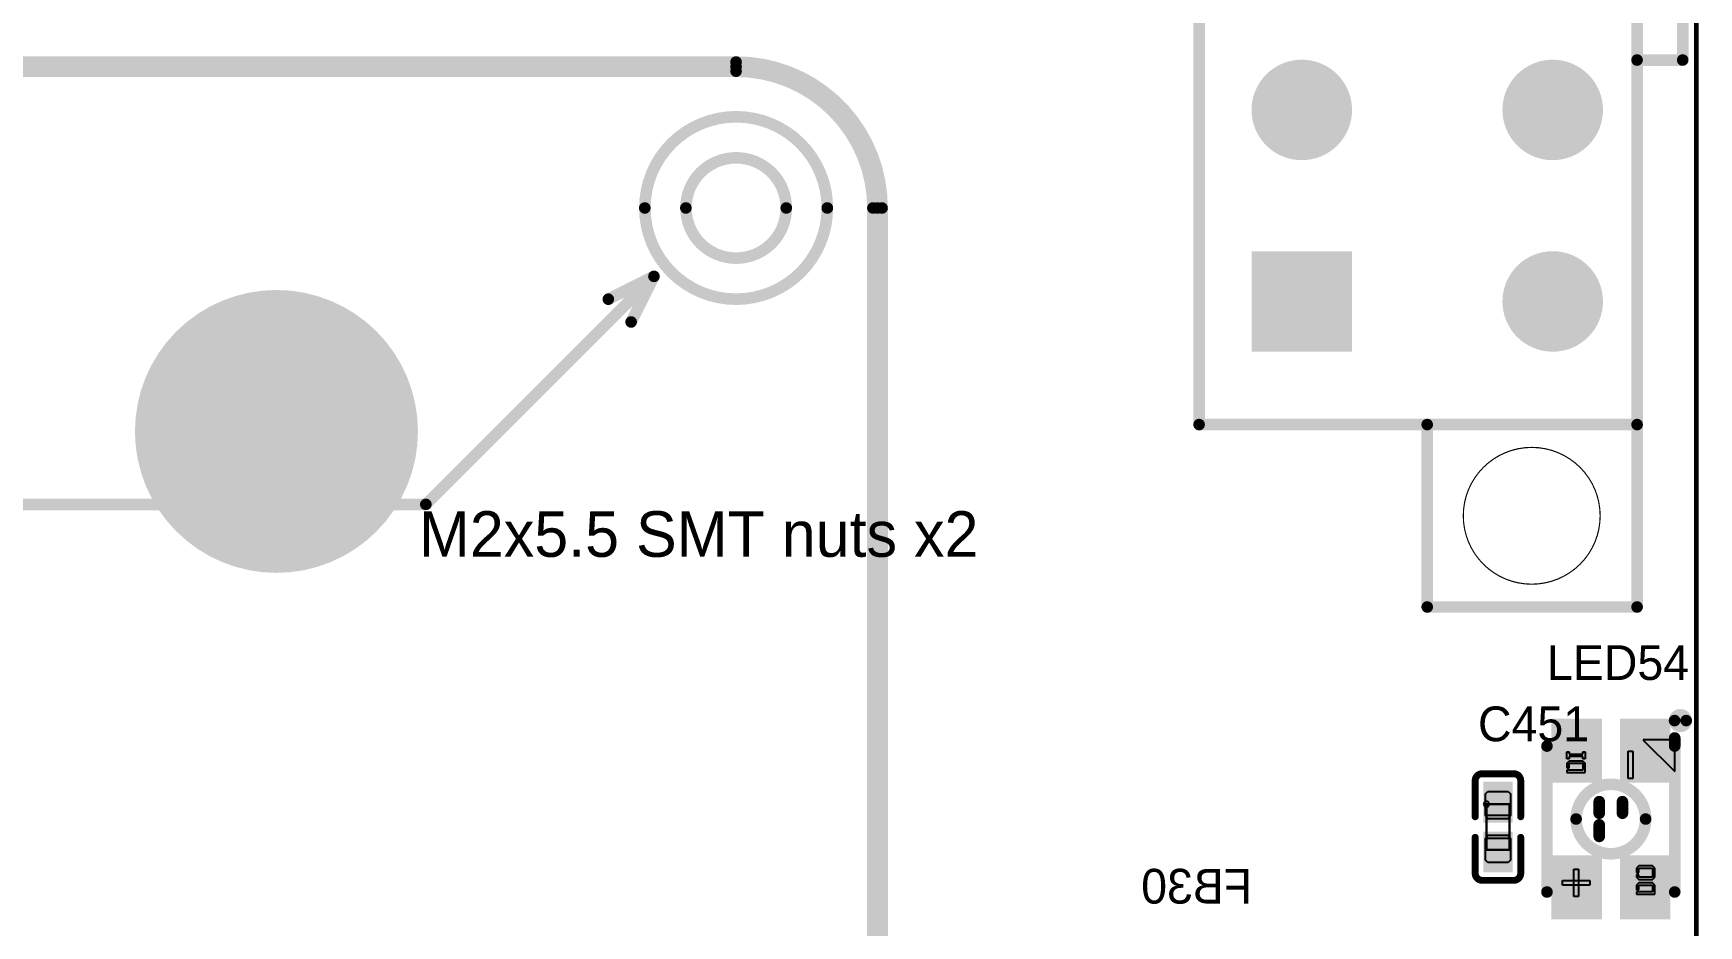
# Model space of a CAD drawing. Header units: millimetres. Extents: x 892 to 1144, y 1011 to 1123.
# Drawn here: x 1087.47 to 1123.97, y 1079.96 to 1099.53 of the extents above; entities that cross this region are included whole.
import ezdxf

# ---------------------------------------------------------------- set-up
doc = ezdxf.new("R2010")
doc.units = ezdxf.units.MM
for name, color, linetype in [('BottomLayer', 5, 'Continuous'), ('BottomOverlay', 54, 'Continuous'), ('BottomSolder', 6, 'Continuous'), ('KeepOutLayer', 6, 'Continuous'), ('Mechanical10', 56, 'Continuous'), ('Mechanical12', 56, 'Continuous'), ('Mechanical15', 56, 'Continuous'), ('Mechanical16', 56, 'Continuous'), ('Mechanical17', 56, 'Continuous'), ('Mechanical6', 56, 'Continuous'), ('MultiLayer', 9, 'Continuous'), ('TopLayer', 1, 'Continuous'), ('TopOverlay', 2, 'Continuous'), ('TopPaste', 8, 'Continuous'), ('TopSolder', 216, 'Continuous')]:
    doc.layers.add(name, color=color, linetype=linetype)

msp = doc.modelspace()

# ---------------------------------------------------------------- linework, layer by layer
at = {"layer": 'BottomLayer'}
for points, const_width in [([(1114.775, 1097.85, 1), (1115.775, 1097.85, 1)], 1), ([(1120.275, 1097.85, 1), (1121.275, 1097.85, 1)], 1), ([(1120.275, 1093.65, 1), (1121.275, 1093.65, 1)], 1), ([(1091.3, 1090.8, 1), (1094.3, 1090.8, 1)], 3)]:
    msp.add_lwpolyline(points, format="xyb", close=True, dxfattribs=dict(at, const_width=const_width))
msp.add_solid([(1114.275, 1094.65), (1114.275, 1092.65), (1116.275, 1094.65), (1116.275, 1092.65)], dxfattribs=at)
at = {"layer": 'BottomSolder'}
for points, const_width in [([(1114.724, 1097.85, 1), (1115.826, 1097.85, 1)], 1.102), ([(1120.224, 1097.85, 1), (1121.326, 1097.85, 1)], 1.102), ([(1120.224, 1093.65, 1), (1121.326, 1093.65, 1)], 1.102), ([(1091.249, 1090.8, 1), (1094.351, 1090.8, 1)], 3.102)]:
    msp.add_lwpolyline(points, format="xyb", close=True, dxfattribs=dict(at, const_width=const_width))
msp.add_solid([(1114.173, 1094.752), (1114.173, 1092.548), (1116.377, 1094.752), (1116.377, 1092.548)], dxfattribs=at)
at = {"layer": 'KeepOutLayer', "const_width": 0.1}
msp.add_lwpolyline([(1123.925, 1023.525), (1123.925, 1122.275)], dxfattribs=at)
at = {"layer": 'KeepOutLayer'}
for points, const_width in [([(1103.975, 1095.7, 1), (1101.775, 1095.7, 1)], 0.254), ([(1101.711, 1095.7, 1), (1101.838, 1095.7, 1)], 0.127), ([(1103.911, 1095.7, 1), (1104.038, 1095.7, 1)], 0.127), ([(1121.815, 1088.95, 1), (1118.815, 1088.95, 1)], 0.0254), ([(1118.809, 1088.95, 1), (1118.821, 1088.95, 1)], 0.0127), ([(1121.809, 1088.95, 1), (1121.821, 1088.95, 1)], 0.0127)]:
    msp.add_lwpolyline(points, format="xyb", close=True, dxfattribs=dict(at, const_width=const_width))
at = {"layer": 'Mechanical10', "const_width": 0.254}
for points in [[(1039.275, 1098.7), (1102.875, 1098.7)], [(1105.875, 1038.7), (1105.875, 1095.7)]]:
    msp.add_lwpolyline(points, dxfattribs=at)
at = {"layer": 'Mechanical10'}
for points, const_width in [([(1102.811, 1098.7, 1), (1102.938, 1098.7, 1)], 0.127), ([(1102.811, 1098.7, 1), (1102.938, 1098.7, 1)], 0.127), ([(1104.875, 1095.7, 1), (1100.875, 1095.7, 1)], 0.254), ([(1100.811, 1095.7, 1), (1100.938, 1095.7, 1)], 0.127), ([(1104.811, 1095.7, 1), (1104.938, 1095.7, 1)], 0.127), ([(1105.811, 1095.7, 1), (1105.938, 1095.7, 1)], 0.127), ([(1105.811, 1095.7, 1), (1105.938, 1095.7, 1)], 0.127)]:
    msp.add_lwpolyline(points, format="xyb", close=True, dxfattribs=dict(at, const_width=const_width))
at = {"layer": 'Mechanical10', "const_width": 0.254}
msp.add_lwpolyline([(1102.875, 1098.7, -0.414213), (1105.875, 1095.7)], format="xyb", dxfattribs=at)
at = {"layer": 'Mechanical12', "const_width": 0.254}
for points in [[(1039.275, 1098.9), (1102.875, 1098.9)], [(1106.075, 1059.75), (1106.075, 1095.7)]]:
    msp.add_lwpolyline(points, dxfattribs=at)
at = {"layer": 'Mechanical12', "const_width": 0.127}
for points in [[(1102.811, 1098.9, 1), (1102.938, 1098.9, 1)], [(1102.811, 1098.9, 1), (1102.938, 1098.9, 1)], [(1106.011, 1095.7, 1), (1106.138, 1095.7, 1)], [(1106.011, 1095.7, 1), (1106.138, 1095.7, 1)]]:
    msp.add_lwpolyline(points, format="xyb", close=True, dxfattribs=at)
at = {"layer": 'Mechanical12', "const_width": 0.254}
msp.add_lwpolyline([(1102.875, 1098.9, -0.414214), (1106.075, 1095.7)], format="xyb", dxfattribs=at)
at = {"layer": 'Mechanical15'}
for p, q in [((1119.279, 1082.671), (1119.26, 1082.625)), ((1119.26, 1082.625), (1119.279, 1082.579)), ((1119.325, 1082.69), (1119.279, 1082.671)), ((1119.279, 1082.579), (1119.325, 1082.56)), ((1119.371, 1082.671), (1119.325, 1082.69)), ((1119.325, 1082.69), (1119.325, 1082.69)), ((1119.325, 1082.375), (1119.325, 1082.625)), ((1119.325, 1082.625), (1119.825, 1082.625)), ((1119.325, 1082.56), (1119.371, 1082.579)), ((1119.325, 1082.56), (1119.325, 1082.56)), ((1119.825, 1082.375), (1119.325, 1082.375)), ((1119.39, 1082.625), (1119.371, 1082.671)), ((1119.371, 1082.579), (1119.39, 1082.625)), ((1119.825, 1082.625), (1119.825, 1082.375)), ((1119.325, 1081.875), (1119.325, 1081.625)), ((1119.825, 1081.875), (1119.325, 1081.875)), ((1119.825, 1081.625), (1119.825, 1081.875)), ((1119.325, 1081.625), (1119.825, 1081.625))]:
    msp.add_line(p, q, dxfattribs=at)
at = {"layer": 'Mechanical15', "const_width": 0.0508}
for points in [[(1119.325, 1081.625), (1119.325, 1082.625)], [(1119.325, 1082.625), (1119.825, 1082.625)], [(1119.825, 1081.625), (1119.825, 1082.625)], [(1119.325, 1081.625), (1119.825, 1081.625)]]:
    msp.add_lwpolyline(points, dxfattribs=at)
at = {"layer": 'Mechanical15', "const_width": 0.0254}
for points in [[(1119.312, 1082.625, 1), (1119.338, 1082.625, 1)], [(1119.312, 1082.625, 1), (1119.338, 1082.625, 1)], [(1119.812, 1082.625, 1), (1119.838, 1082.625, 1)], [(1119.812, 1082.625, 1), (1119.838, 1082.625, 1)], [(1119.312, 1081.625, 1), (1119.338, 1081.625, 1)], [(1119.312, 1081.625, 1), (1119.338, 1081.625, 1)], [(1119.812, 1081.625, 1), (1119.838, 1081.625, 1)], [(1119.812, 1081.625, 1), (1119.838, 1081.625, 1)]]:
    msp.add_lwpolyline(points, format="xyb", close=True, dxfattribs=at)
at = {"layer": 'Mechanical16', "const_width": 0.254}
for points in [[(1096.075, 1089.2), (1101.075, 1094.2)], [(1100.075, 1093.7), (1101.075, 1094.2)], [(1100.575, 1093.2), (1101.075, 1094.2)], [(1084.075, 1089.2), (1096.075, 1089.2)]]:
    msp.add_lwpolyline(points, dxfattribs=at)
at = {"layer": 'Mechanical16', "const_width": 0.127}
for points in [[(1101.011, 1094.2, 1), (1101.138, 1094.2, 1)], [(1101.011, 1094.2, 1), (1101.138, 1094.2, 1)], [(1101.011, 1094.2, 1), (1101.138, 1094.2, 1)], [(1100.011, 1093.7, 1), (1100.138, 1093.7, 1)], [(1100.511, 1093.2, 1), (1100.638, 1093.2, 1)], [(1096.011, 1089.2, 1), (1096.138, 1089.2, 1)], [(1096.011, 1089.2, 1), (1096.138, 1089.2, 1)]]:
    msp.add_lwpolyline(points, format="xyb", close=True, dxfattribs=at)
at = {"layer": 'Mechanical6'}
for p, q in [((1123.45, 1084.04), (1122.76, 1084.04)), ((1122.76, 1084.04), (1122.76, 1084.03)), ((1122.76, 1084.03), (1123.45, 1083.34)), ((1123.45, 1083.34), (1123.45, 1084.04)), ((1121.088, 1083.622), (1121.088, 1083.772)), ((1121.088, 1083.772), (1121.138, 1083.772)), ((1121.138, 1083.622), (1121.088, 1083.622)), ((1121.138, 1083.572), (1121.088, 1083.522)), ((1121.088, 1083.522), (1121.088, 1083.422)), ((1121.138, 1083.772), (1121.138, 1083.722)), ((1121.138, 1083.722), (1121.438, 1083.722)), ((1121.438, 1083.672), (1121.138, 1083.672)), ((1121.138, 1083.672), (1121.138, 1083.622)), ((1121.438, 1083.572), (1121.138, 1083.572)), ((1121.138, 1083.422), (1121.138, 1083.522)), ((1121.138, 1083.522), (1121.438, 1083.522)), ((1121.438, 1083.722), (1121.438, 1083.772)), ((1121.438, 1083.772), (1121.488, 1083.772)), ((1121.438, 1083.622), (1121.438, 1083.672)), ((1121.488, 1083.622), (1121.438, 1083.622)), ((1121.488, 1083.522), (1121.438, 1083.572)), ((1121.438, 1083.522), (1121.438, 1083.372)), ((1121.488, 1083.772), (1121.488, 1083.622)), ((1121.488, 1083.322), (1121.488, 1083.522)), ((1122.431, 1083.189), (1122.431, 1083.789)), ((1122.431, 1083.789), (1122.531, 1083.789)), ((1122.531, 1083.789), (1122.531, 1083.189)), ((1121.088, 1083.422), (1121.138, 1083.422)), ((1121.088, 1083.372), (1121.088, 1083.322)), ((1121.438, 1083.372), (1121.088, 1083.372)), ((1121.088, 1083.322), (1121.488, 1083.322)), ((1122.531, 1083.189), (1122.431, 1083.189)), ((1122.662, 1081.276), (1122.612, 1081.226)), ((1122.962, 1081.276), (1122.662, 1081.276)), ((1123.012, 1081.226), (1122.962, 1081.276)), ((1120.988, 1080.853), (1120.988, 1080.953)), ((1120.988, 1080.953), (1121.588, 1080.953)), ((1121.238, 1080.603), (1121.238, 1081.203)), ((1121.238, 1081.203), (1121.338, 1081.203)), ((1121.338, 1081.203), (1121.338, 1080.603)), ((1121.588, 1080.953), (1121.588, 1080.853)), ((1122.612, 1081.226), (1122.612, 1081.126)), ((1122.612, 1081.126), (1122.662, 1081.126)), ((1122.612, 1081.076), (1122.612, 1081.026)), ((1122.662, 1081.076), (1122.612, 1081.076)), ((1122.612, 1081.026), (1122.662, 1080.976)), ((1122.662, 1080.901), (1122.612, 1080.851)), ((1122.662, 1081.126), (1122.662, 1081.226)), ((1122.662, 1081.226), (1122.962, 1081.226)), ((1122.662, 1081.026), (1122.662, 1081.076)), ((1122.962, 1081.026), (1122.662, 1081.026)), ((1122.662, 1080.976), (1122.962, 1080.976)), ((1122.962, 1080.901), (1122.662, 1080.901)), ((1122.962, 1081.226), (1122.962, 1081.026)), ((1122.962, 1080.976), (1123.012, 1081.026)), ((1122.962, 1080.976), (1122.962, 1080.976)), ((1123.012, 1080.851), (1122.962, 1080.901)), ((1123.012, 1081.026), (1123.012, 1081.226)), ((1121.588, 1080.853), (1120.988, 1080.853)), ((1121.338, 1080.603), (1121.238, 1080.603)), ((1122.612, 1080.851), (1122.612, 1080.751)), ((1122.612, 1080.751), (1122.662, 1080.751)), ((1122.612, 1080.701), (1122.612, 1080.651)), ((1122.962, 1080.701), (1122.612, 1080.701)), ((1122.612, 1080.651), (1123.012, 1080.651)), ((1122.662, 1080.751), (1122.662, 1080.851)), ((1122.662, 1080.851), (1122.962, 1080.851)), ((1122.962, 1080.851), (1122.962, 1080.701)), ((1123.012, 1080.651), (1123.012, 1080.851))]:
    msp.add_line(p, q, dxfattribs=at)
at = {"layer": 'MultiLayer'}
for points, const_width in [([(1114.775, 1097.85, 1), (1115.775, 1097.85, 1)], 1), ([(1120.275, 1097.85, 1), (1121.275, 1097.85, 1)], 1), ([(1120.275, 1093.65, 1), (1121.275, 1093.65, 1)], 1), ([(1091.3, 1090.8, 1), (1094.3, 1090.8, 1)], 3)]:
    msp.add_lwpolyline(points, format="xyb", close=True, dxfattribs=dict(at, const_width=const_width))
msp.add_solid([(1114.275, 1094.65), (1114.275, 1092.65), (1116.275, 1094.65), (1116.275, 1092.65)], dxfattribs=at)
at = {"layer": 'TopLayer'}
for points, const_width in [([(1114.775, 1097.85, 1), (1115.775, 1097.85, 1)], 1), ([(1120.275, 1097.85, 1), (1121.275, 1097.85, 1)], 1), ([(1120.275, 1093.65, 1), (1121.275, 1093.65, 1)], 1), ([(1091.3, 1090.8, 1), (1094.3, 1090.8, 1)], 3)]:
    msp.add_lwpolyline(points, format="xyb", close=True, dxfattribs=dict(at, const_width=const_width))
for points in [[(1114.275, 1094.65), (1114.275, 1092.65), (1116.275, 1094.65), (1116.275, 1092.65)], [(1120.85, 1084.4), (1120.85, 1083.2), (1121.75, 1084.4), (1121.75, 1083.2)], [(1122.35, 1084.4), (1122.35, 1083.2), (1123.25, 1084.4), (1123.25, 1083.2)], [(1119.305, 1083.065), (1119.305, 1082.275), (1119.845, 1083.065), (1119.845, 1082.275)], [(1119.305, 1081.975), (1119.305, 1081.185), (1119.845, 1081.975), (1119.845, 1081.185)], [(1120.85, 1081.4), (1120.85, 1080.2), (1121.75, 1081.4), (1121.75, 1080.2)], [(1122.35, 1081.4), (1122.35, 1080.2), (1123.25, 1081.4), (1123.25, 1080.2)]]:
    msp.add_solid(points, dxfattribs=at)
at = {"layer": 'TopOverlay'}
for points, const_width in [([(1113.025, 1090.95), (1113.025, 1108.95)], 0.254), ([(1122.625, 1090.95), (1122.625, 1108.95)], 0.254), ([(1123.625, 1098.944), (1123.625, 1100.96)], 0.254), ([(1039.275, 1098.8), (1102.875, 1098.8)], 0.254), ([(1122.625, 1098.944), (1123.625, 1098.944)], 0.254), ([(1105.975, 1059.65), (1105.975, 1095.7)], 0.254), ([(1113.025, 1090.95), (1122.625, 1090.95)], 0.254), ([(1118.025, 1086.95), (1118.025, 1090.95)], 0.254), ([(1122.625, 1086.95), (1122.625, 1090.95)], 0.254), ([(1118.025, 1086.95), (1122.625, 1086.95)], 0.254), ([(1123.45, 1083.9), (1123.45, 1084.078)], 0.254), ([(1120.65, 1080.7), (1120.65, 1083.9)], 0.254), ([(1123.45, 1080.7), (1123.45, 1083.9)], 0.254), ([(1119.076, 1082.351), (1119.076, 1083.141)], 0.152), ([(1119.229, 1083.294), (1119.921, 1083.294)], 0.152), ([(1120.074, 1082.351), (1120.074, 1083.141)], 0.152), ([(1121.796, 1082.427), (1121.796, 1082.681)], 0.254), ([(1122.304, 1082.427), (1122.304, 1082.681)], 0.254), ([(1121.796, 1081.919), (1121.796, 1082.173)], 0.254), ([(1119.076, 1081.109), (1119.076, 1081.899)], 0.152), ([(1120.074, 1081.109), (1120.074, 1081.899)], 0.152), ([(1119.229, 1080.956), (1119.921, 1080.956)], 0.152)]:
    msp.add_lwpolyline(points, dxfattribs=dict(at, const_width=const_width))
for points, const_width in [([(1102.811, 1098.8, 1), (1102.938, 1098.8, 1)], 0.127), ([(1102.811, 1098.8, 1), (1102.938, 1098.8, 1)], 0.127), ([(1122.561, 1098.944, 1), (1122.688, 1098.944, 1)], 0.127), ([(1123.561, 1098.944, 1), (1123.688, 1098.944, 1)], 0.127), ([(1123.561, 1098.944, 1), (1123.688, 1098.944, 1)], 0.127), ([(1105.911, 1095.7, 1), (1106.038, 1095.7, 1)], 0.127), ([(1105.911, 1095.7, 1), (1106.038, 1095.7, 1)], 0.127), ([(1112.961, 1090.95, 1), (1113.088, 1090.95, 1)], 0.127), ([(1112.961, 1090.95, 1), (1113.088, 1090.95, 1)], 0.127), ([(1117.961, 1090.95, 1), (1118.088, 1090.95, 1)], 0.127), ([(1122.561, 1090.95, 1), (1122.688, 1090.95, 1)], 0.127), ([(1122.561, 1090.95, 1), (1122.688, 1090.95, 1)], 0.127), ([(1122.561, 1090.95, 1), (1122.688, 1090.95, 1)], 0.127), ([(1117.961, 1086.95, 1), (1118.088, 1086.95, 1)], 0.127), ([(1117.961, 1086.95, 1), (1118.088, 1086.95, 1)], 0.127), ([(1122.561, 1086.95, 1), (1122.688, 1086.95, 1)], 0.127), ([(1122.561, 1086.95, 1), (1122.688, 1086.95, 1)], 0.127), ([(1123.701, 1084.459, 1), (1123.447, 1084.459, 1)], 0.254), ([(1123.383, 1084.459, 1), (1123.51, 1084.459, 1)], 0.127), ([(1123.637, 1084.459, 1), (1123.764, 1084.459, 1)], 0.127), ([(1123.386, 1084.078, 1), (1123.513, 1084.078, 1)], 0.127), ([(1120.586, 1083.9, 1), (1120.713, 1083.9, 1)], 0.127), ([(1123.386, 1083.9, 1), (1123.513, 1083.9, 1)], 0.127), ([(1123.386, 1083.9, 1), (1123.513, 1083.9, 1)], 0.127), ([(1119.038, 1083.141, 1), (1119.114, 1083.141, 1)], 0.0762), ([(1119.038, 1083.141, 1), (1119.114, 1083.141, 1)], 0.0762), ([(1119.191, 1083.294, 1), (1119.267, 1083.294, 1)], 0.0762), ([(1119.191, 1083.294, 1), (1119.267, 1083.294, 1)], 0.0762), ([(1119.883, 1083.294, 1), (1119.959, 1083.294, 1)], 0.0762), ([(1119.883, 1083.294, 1), (1119.959, 1083.294, 1)], 0.0762), ([(1120.035, 1083.141, 1), (1120.112, 1083.141, 1)], 0.0762), ([(1120.035, 1083.141, 1), (1120.112, 1083.141, 1)], 0.0762), ([(1122.812, 1082.3, 1), (1121.288, 1082.3, 1)], 0.254), ([(1121.732, 1082.681, 1), (1121.859, 1082.681, 1)], 0.127), ([(1122.24, 1082.681, 1), (1122.367, 1082.681, 1)], 0.127), ([(1119.038, 1082.351, 1), (1119.114, 1082.351, 1)], 0.0762), ([(1120.035, 1082.351, 1), (1120.112, 1082.351, 1)], 0.0762), ([(1121.224, 1082.3, 1), (1121.351, 1082.3, 1)], 0.127), ([(1121.732, 1082.427, 1), (1121.859, 1082.427, 1)], 0.127), ([(1122.24, 1082.427, 1), (1122.367, 1082.427, 1)], 0.127), ([(1122.748, 1082.3, 1), (1122.875, 1082.3, 1)], 0.127), ([(1121.732, 1082.173, 1), (1121.859, 1082.173, 1)], 0.127), ([(1121.732, 1081.919, 1), (1121.859, 1081.919, 1)], 0.127), ([(1119.038, 1081.899, 1), (1119.114, 1081.899, 1)], 0.0762), ([(1120.035, 1081.899, 1), (1120.112, 1081.899, 1)], 0.0762), ([(1119.038, 1081.109, 1), (1119.114, 1081.109, 1)], 0.0762), ([(1119.038, 1081.109, 1), (1119.114, 1081.109, 1)], 0.0762), ([(1119.191, 1080.956, 1), (1119.267, 1080.956, 1)], 0.0762), ([(1119.191, 1080.956, 1), (1119.267, 1080.956, 1)], 0.0762), ([(1119.883, 1080.956, 1), (1119.959, 1080.956, 1)], 0.0762), ([(1119.883, 1080.956, 1), (1119.959, 1080.956, 1)], 0.0762), ([(1120.035, 1081.109, 1), (1120.112, 1081.109, 1)], 0.0762), ([(1120.035, 1081.109, 1), (1120.112, 1081.109, 1)], 0.0762), ([(1120.586, 1080.7, 1), (1120.713, 1080.7, 1)], 0.127), ([(1123.386, 1080.7, 1), (1123.513, 1080.7, 1)], 0.127)]:
    msp.add_lwpolyline(points, format="xyb", close=True, dxfattribs=dict(at, const_width=const_width))
for points, const_width in [([(1102.875, 1098.8, -0.414214), (1105.975, 1095.7)], 0.254), ([(1119.076, 1083.141, -0.414214), (1119.229, 1083.294)], 0.152), ([(1119.921, 1083.294, -0.414214), (1120.074, 1083.141)], 0.152), ([(1119.229, 1080.956, -0.414214), (1119.076, 1081.109)], 0.152), ([(1120.074, 1081.109, -0.414214), (1119.921, 1080.956)], 0.152)]:
    msp.add_lwpolyline(points, format="xyb", dxfattribs=dict(at, const_width=const_width))
at = {"layer": 'TopPaste'}
for p, q in [((1119.3, 1082.855), (1119.35, 1082.905)), ((1119.3, 1082.375), (1119.3, 1082.855)), ((1119.35, 1082.905), (1119.8, 1082.905)), ((1119.8, 1082.905), (1119.85, 1082.855)), ((1119.85, 1082.855), (1119.85, 1082.375)), ((1119.35, 1082.305), (1119.3, 1082.375)), ((1119.85, 1082.375), (1119.8, 1082.305)), ((1119.8, 1082.305), (1119.35, 1082.305)), ((1119.3, 1081.875), (1119.35, 1081.945)), ((1119.3, 1081.395), (1119.3, 1081.875)), ((1119.35, 1081.945), (1119.8, 1081.945)), ((1119.8, 1081.945), (1119.85, 1081.875)), ((1119.85, 1081.875), (1119.85, 1081.395)), ((1119.35, 1081.345), (1119.3, 1081.395)), ((1119.8, 1081.345), (1119.35, 1081.345)), ((1119.85, 1081.395), (1119.8, 1081.345))]:
    msp.add_line(p, q, dxfattribs=at)
for points in [[(1120.85, 1084.4), (1120.85, 1083.2), (1121.75, 1084.4), (1121.75, 1083.2)], [(1122.35, 1084.4), (1122.35, 1083.2), (1123.25, 1084.4), (1123.25, 1083.2)], [(1119.305, 1083.065), (1119.305, 1082.275), (1119.845, 1083.065), (1119.845, 1082.275)], [(1119.305, 1081.975), (1119.305, 1081.185), (1119.845, 1081.975), (1119.845, 1081.185)], [(1120.85, 1081.4), (1120.85, 1080.2), (1121.75, 1081.4), (1121.75, 1080.2)], [(1122.35, 1081.4), (1122.35, 1080.2), (1123.25, 1081.4), (1123.25, 1080.2)]]:
    msp.add_solid(points, dxfattribs=at)
at = {"layer": 'TopSolder'}
for points, const_width in [([(1114.724, 1097.85, 1), (1115.826, 1097.85, 1)], 1.102), ([(1120.224, 1097.85, 1), (1121.326, 1097.85, 1)], 1.102), ([(1120.224, 1093.65, 1), (1121.326, 1093.65, 1)], 1.102), ([(1091.249, 1090.8, 1), (1094.351, 1090.8, 1)], 3.102)]:
    msp.add_lwpolyline(points, format="xyb", close=True, dxfattribs=dict(at, const_width=const_width))
for points in [[(1114.173, 1094.752), (1114.173, 1092.548), (1116.377, 1094.752), (1116.377, 1092.548)], [(1120.748, 1084.502), (1120.748, 1083.098), (1121.852, 1084.502), (1121.852, 1083.098)], [(1122.248, 1084.502), (1122.248, 1083.098), (1123.352, 1084.502), (1123.352, 1083.098)], [(1119.254, 1083.116), (1119.254, 1082.224), (1119.896, 1083.116), (1119.896, 1082.224)], [(1119.254, 1082.026), (1119.254, 1081.134), (1119.896, 1082.026), (1119.896, 1081.134)], [(1120.748, 1081.502), (1120.748, 1080.098), (1121.852, 1081.502), (1121.852, 1080.098)], [(1122.248, 1081.502), (1122.248, 1080.098), (1123.352, 1081.502), (1123.352, 1080.098)]]:
    msp.add_solid(points, dxfattribs=at)

# ---------------------------------------------------------------- texts
at = {"layer": 'BottomOverlay', "text_generation_flag": 2}
msp.add_text('FB30', height=0.762, dxfattribs=at).set_placement((1114.19, 1080.446))
at = {"layer": 'Mechanical17'}
msp.add_text('M2x5.5 SMT nuts x2', height=1, rotation=360, dxfattribs=at).set_placement((1095.925, 1088.05))
at = {"layer": 'TopOverlay'}
for s, p in [('LED54', (1120.649, 1085.35)), ('C451', (1119.137, 1084.006))]:
    msp.add_text(s, height=0.762, dxfattribs=at).set_placement(p)

doc.saveas('drawing.dxf')
